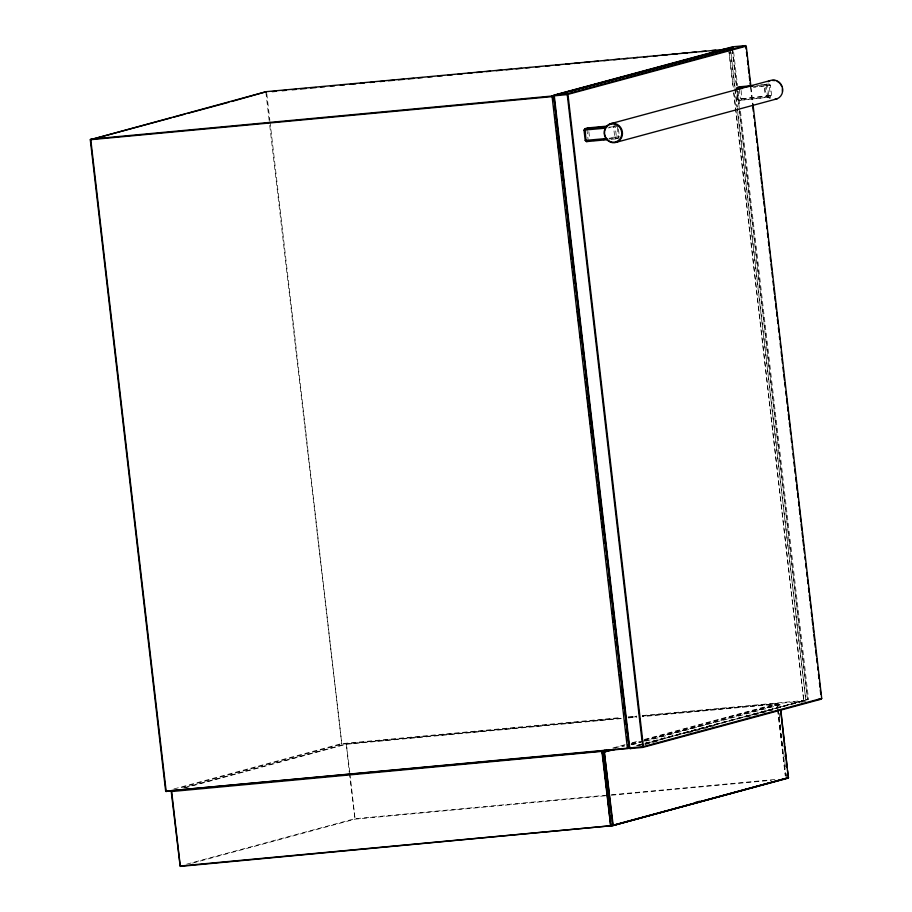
<?xml version="1.0" encoding="UTF-8"?>
<svg xmlns="http://www.w3.org/2000/svg" width="912" height="912" viewBox="0 0 912 912"><rect width="100%" height="100%" fill="white"/><g stroke="black" fill="none" stroke-linecap="round" stroke-linejoin="round"><path stroke-width="0.68" stroke-dasharray="4.56 3.42" d="M616.808 125.218L613.924 126.004L613.616 127.418L614.813 137.746L615.418 138.909L618.302 138.134L619.362 136.732L608.988 137.609M778.027 707.826L778.061 704.554L780.227 704.794L780.547 707.587M733.943 92.83L803.814 701.054L733.636 92.819M645.08 743.166L807.587 699.595L645.559 743.588M618.165 126.392L608.122 127.931M619.362 136.732L609.319 138.259M173.896 788.948L341.27 743.702L621.14 717.539M181.317 787.592L341.84 744.192L621.004 718.12M183.893 787.763L346.343 743.85L621.015 718.2M184.908 787.865L345.99 744.317L622.622 718.462M612.921 747.954L625.21 744.625M632.039 742.778L638.867 740.932M644.328 739.461L776.75 703.665L777.685 708.271M614.745 747.977L624.298 745.389M631.127 743.542L639.323 741.331M644.784 739.849L777.195 704.053L642.447 716.604M186.686 864.166L354.608 818.759L605.762 795.287M621.756 746.814L624.492 746.073M631.355 744.226L642.322 741.251M643.69 740.886L778.061 704.554L778.586 707.746M192.603 863.083L355.064 819.158L605.659 795.766M631.001 744.694L643.336 741.353M644.032 741.091L779.771 704.395L780.296 707.587M632.141 744.819L640.372 742.596M645.856 741.114L780.227 704.794L777.708 705.022M636.861 745.389L643.712 743.542M637.078 745.594L643.94 743.736M645.308 743.371L807.451 699.595L739.051 108.414M636.872 745.72L643.735 743.873M645.103 743.497L807.587 699.595M639.175 745.571L643.291 744.454M644.659 744.078L802.446 701.431M645.16 744.523L658.886 740.806M687.682 733.02L713.743 725.975M746.666 717.071L772.726 710.026M801.534 702.24L807.017 700.758M760.836 84.816L769.078 84.052L770.446 85.226L771.632 95.555L770.572 96.957L738.845 100.434L737.477 99.26L736.292 88.931M756.584 85.728L769.078 84.052L770.572 96.957L738.845 100.434L737.477 99.26L771.632 95.555L738.241 99.271M753.198 86.754L770.446 85.226L753.529 87.404M609.17 127.156L616.033 126.517M608.68 139.023L618.302 138.134L617.413 126.392M611.291 139.297L615.418 138.909L616.478 137.507L615.281 127.178L613.924 126.004M628.22 716.878L636.724 716.08M642.39 715.555L804.259 700.473M636.599 716.672L628.094 717.459L636.587 716.741M802.4 701.191L642.265 716.137L776.75 703.665L777.434 708.259M628.288 717.926L636.781 717.14M611.416 794.762L775.656 779.429M611.325 795.23L771.301 780.296M751.009 87.313L752.981 104.287M750.576 87.301L752.537 104.276M741.137 90.493L741.73 99.659L740.362 98.473L739.176 88.145M733.601 51.71L737.534 85.66M738.184 91.314L739.826 105.461M740.476 111.127L808.568 699.561L807.599 699.698L737.044 88.943M732.313 49.02L736.565 85.796M732.176 49.02L736.44 85.785M737.09 91.451L738.891 107M730.9 51.995L734.981 87.358M735.152 88.772L737.272 107.16M737.443 108.574L805.786 699.983L737.158 108.608M730.295 49.214L734.707 87.392M734.867 88.806L736.999 107.194M729.201 51.847L733.294 87.176M728.563 49.02L732.974 87.164M779.236 713.355L779.714 717.55M780.524 724.561L780.854 727.354M781.664 734.365L781.983 737.158M782.633 742.767L783.123 746.974M783.932 753.973L784.252 756.778M784.901 762.375L785.392 766.582M786.201 773.581L786.52 776.386M778.187 709.228L785.973 776.465M777.856 709.673L785.494 775.69M777.594 709.673L785.243 775.69M618.461 128.98L619.066 134.144M588.856 131.659L589.608 138.122M586.895 129.322L588.092 139.65M349.798 772.327L346.343 743.85L349.25 772.407M349.957 773.729L355.064 819.158L349.41 773.809M266.76 93.56L269.861 120.407M270.032 121.82L341.84 744.192L269.336 121.923M265.905 92.249L269.165 120.509M770.013 98.519A9.758 9.097 74.9 0 1 765.157 85.603M770.401 97.972A9.211 8.596 74.9 0 1 766.969 83.756M766.194 84.827L767.687 97.744L768.748 96.341L767.562 86.013L766.194 84.827"/><path stroke-width="1.37" d="M630.226 747.441L627.376 747.988L551.999 95.771L553.607 95.612L629.098 748.034L165.665 791.171L90.288 139.73L266.338 91.656L728.882 49.02M752.457 86.116L737.352 87.529L736.292 88.931L737.044 88.943L737.352 87.529L740.236 86.743L752.594 85.591M604.736 750.166L601.897 751.374L610.721 826.215L785.813 778.506L785.46 778.973M611.074 825.748L180.314 866.4L171.604 791.092L171.251 791.559L180.12 866.012L611.074 825.748L788.652 777.628L612.796 825.542L610.63 825.314L602.558 752.001L604.268 751.841L612.796 825.542L788.299 778.096L780.877 710.391M788.401 777.628L786.589 778.255M265.905 92.249L266.338 91.656L231.602 101.517M752.981 104.287L821.712 698.387L821.096 699.208L642.789 747.407L630.078 748.592L629.28 747.908L553.835 95.817L554.45 94.996L732.758 46.786L745.469 45.6L746.267 46.284L750.85 85.899M607.175 139.684L586.564 141.599L585.208 140.425L584.011 130.097L585.071 128.695L587.955 127.908L607.187 126.118M586.895 129.322L587.955 127.908M626.533 76.163L732.142 47.606L732.758 46.786M165.665 791.171L628.197 748.535L627.616 745.218M629.098 748.034L643.405 746.586L821.712 698.387L821.096 699.208L818.269 699.47M171.228 117.842L90.288 139.73L552.569 96.592M173.975 117.101L184.954 114.137M187.701 113.384L228.855 102.258M552.695 96.011L566.42 92.294M569.156 91.553L580.135 88.589M582.882 87.848L624.036 76.722M609.9 123.895L770.15 80.575M589.448 140.824L586.564 141.599L585.96 140.437L585.071 128.695L607.05 126.643M616.763 142.158L777.013 98.838M606.548 750.188L601.897 751.374L171.251 791.559M608.042 750.519L602.456 752.48L611.086 825.702M603.573 752.104L613.867 749.254M615.691 749.276L602.205 752.468M634.193 747.487L630.078 748.592L629.725 747.92L554.279 95.817L554.45 94.996L567.161 93.811L745.469 45.6L746.153 49.111M695.639 802.332L699.755 801.215M732.142 47.606L730.124 47.789L733.111 47.47M745.822 46.284L566.979 94.631L90.721 139.137L166.223 791.662M629.269 747.806L627.479 748.182M738.766 46.945L741.593 46.672M272.266 91.622L276.518 91.223M282.184 90.698L286.436 90.299M292.102 89.764L296.354 89.365M300.607 88.977L306.272 88.441M310.525 88.042L316.19 87.518M320.443 87.119L324.695 86.72M330.361 86.195L334.613 85.796M340.279 85.272L344.531 84.873M350.197 84.337L355.874 83.813M360.126 83.414L364.378 83.015M370.044 82.49L374.296 82.091M379.962 81.567L384.214 81.168M388.466 80.769L394.132 80.245M398.384 79.846L404.05 79.31M408.302 78.922L413.968 78.386M418.22 77.987L422.473 77.588M428.138 77.064L432.391 76.665M438.056 76.141L442.309 75.742M447.986 75.217L452.238 74.818M457.904 74.282L462.156 73.895M467.822 73.359L472.074 72.96M476.326 72.561L481.992 72.037M486.244 71.638L490.496 71.239M496.162 70.714L501.828 70.19M506.08 69.791L511.746 69.255M515.998 68.856L521.675 68.332M525.916 67.933L530.168 67.534M535.846 67.009L540.086 66.61M545.764 66.086L550.016 65.687M555.682 65.162L559.934 64.763M565.6 64.228L569.852 63.829M574.104 63.441L579.77 62.905M584.022 62.506L589.688 61.982M593.94 61.583L598.192 61.184M603.858 60.659L608.11 60.26M613.776 59.736L619.453 59.2M623.705 58.801L627.946 58.414M633.623 57.878L637.876 57.479M643.541 56.954L647.794 56.555M653.459 56.031L657.712 55.632M661.964 55.233L667.63 54.709M671.882 54.31L677.548 53.774M681.8 53.386L687.466 52.85M691.718 52.451L695.97 52.052M701.636 51.528L705.888 51.129M711.565 50.605L715.806 50.206M721.483 49.681L725.735 49.282M737.044 88.943L742.539 88.43M605.374 128.182L584.011 130.097M606.571 138.51L585.208 140.425M593.575 140.437L597.691 140.049M603.185 139.536L607.312 139.16M610.63 825.314L613.149 825.075L604.268 751.841M602 750.907L603.265 758.317M732.017 47.606L551.817 95.999L730.409 47.755M746.483 51.938L746.974 56.179M747.464 60.431L747.954 64.672M748.285 67.499L748.934 73.154M749.265 75.981L749.755 80.233M750.086 83.06L750.405 85.888M752.867 107.103L753.358 111.355M753.848 115.596L754.167 118.423M754.669 122.664L755.159 126.905M755.649 131.157L756.139 135.398M756.458 138.225L756.96 142.466M757.45 146.718L757.94 150.959M758.26 153.786L758.921 159.44M759.251 162.268L759.742 166.52M760.232 170.761L760.722 175.001M761.041 177.829L761.702 183.494M762.033 186.322L762.523 190.562M762.842 193.39L763.504 199.055M763.823 201.883L764.324 206.123M764.644 208.951L765.134 213.191M765.624 217.444L766.114 221.684M766.616 225.925L766.935 228.752M767.425 232.993L767.915 237.245M768.406 241.486L768.907 245.727M769.226 248.554L769.717 252.806M770.207 257.047L770.697 261.288M771.028 264.115L771.689 269.781M772.008 272.608L772.498 276.849M772.988 281.09L773.49 285.342M773.809 288.169L774.47 293.824M774.79 296.651L775.28 300.892M775.61 303.73L776.272 309.385M776.591 312.212L777.081 316.453M777.412 319.28L777.902 323.532M778.392 327.773L778.882 332.014M779.372 336.254L779.703 339.093M780.193 343.334L780.683 347.575M781.174 351.815L781.664 356.068M781.994 358.895L782.485 363.136M782.975 367.376L783.465 371.617M783.796 374.456L784.445 380.11M784.776 382.937L785.266 387.178M785.756 391.43L786.247 395.671M786.577 398.498L787.238 404.153M787.558 406.98L788.048 411.232M788.378 414.059L789.028 419.714M789.359 422.541L789.849 426.793M790.18 429.62L790.67 433.861M791.16 438.102L791.65 442.354M792.14 446.595L792.471 449.422M792.961 453.663L793.451 457.904M793.942 462.156L794.432 466.397M794.762 469.224L795.253 473.465M795.743 477.717L796.233 481.958M796.564 484.785L797.213 490.439M797.544 493.267L798.034 497.519M798.524 501.76L799.015 506M799.345 508.828L799.995 514.493M800.326 517.321L800.816 521.561M801.146 524.389L801.796 530.054M802.127 532.882L802.617 537.122M802.948 539.95L803.597 545.604M803.928 548.443L804.418 552.683M804.908 556.924L805.239 559.751M805.729 564.004L806.219 568.244M806.71 572.485L807.2 576.726M807.53 579.553L808.021 583.805M808.511 588.046L809.001 592.287M809.332 595.114L809.981 600.78M810.312 603.607L810.802 607.848M811.292 612.089L811.783 616.341M812.113 619.168L812.763 624.823M813.094 627.65L813.584 631.891M813.914 634.729L814.564 640.384M814.895 643.211L815.385 647.452M815.716 650.279L816.365 655.945M816.696 658.772L817.186 663.013M817.676 667.253L818.007 670.092M818.497 674.333L818.987 678.574M819.478 682.814L819.968 687.067M820.298 689.894L820.789 694.135M780.626 710.391L784.514 744.01M784.833 746.814L787.273 767.824M787.592 770.617L788.242 776.226M553.709 106.487L554.04 109.315M554.69 114.969L555.02 117.796M555.511 122.037L555.841 124.853M556.491 130.507L556.822 133.334M557.312 137.575L557.642 140.402M558.292 146.057L558.623 148.884M560.093 161.595L560.413 164.422M561.074 170.077L561.404 172.904M561.895 177.145L562.214 179.972M562.875 185.626L563.194 188.453M564.665 201.164L564.995 203.992M565.645 209.646L565.976 212.473M567.446 225.196L567.777 228.011M569.248 240.734L569.578 243.561M571.049 256.283L571.368 259.111M572.029 264.754L572.348 267.581M572.85 271.822L573.169 274.649M573.83 280.303L574.15 283.13M574.64 287.371L574.97 290.198M575.62 295.841L575.951 298.669M577.421 311.391L577.752 314.218M578.402 319.873L578.732 322.7M580.203 335.411L580.534 338.238M582.004 350.96L582.323 353.788M583.794 366.499L584.125 369.326M584.786 374.98L585.105 377.807M585.595 382.048L585.926 384.875M586.576 390.53L586.906 393.357M587.396 397.586L587.727 400.414M588.377 406.068L588.707 408.895M589.357 414.55L589.688 417.377M590.178 421.618L590.497 424.445M591.158 430.099L591.489 432.915M592.96 445.637L593.279 448.465M595.73 469.657L596.06 472.484M596.551 476.725L596.881 479.552M597.531 485.207L597.862 488.034M598.352 492.275L598.682 495.102M599.332 500.745L599.663 503.572M600.153 507.813L600.472 510.64M601.133 516.295L601.453 519.122M602.114 524.776L602.433 527.603M602.935 531.844L603.254 534.66M603.915 540.314L604.234 543.142M605.705 555.864L606.035 558.691M606.685 564.346L607.016 567.161M608.486 579.884L608.817 582.711M610.288 595.433L610.618 598.261M612.089 610.972L612.408 613.799M613.069 619.453L613.388 622.28M613.879 626.521L614.209 629.348M614.87 634.991L615.19 637.819M615.68 642.059L616.01 644.887M616.66 650.541L616.991 653.368M618.461 666.091L618.792 668.906M619.442 674.561L619.772 677.388M621.243 690.11L621.574 692.938M623.044 705.649L623.363 708.476M624.834 721.198L625.165 724.025M625.814 729.68L626.145 732.507M626.635 736.736L626.966 739.564M603.596 761.132L604.246 766.741M604.576 769.557L605.055 773.775M605.545 777.982L606.035 782.2M606.355 785.004L607.004 790.624M607.335 793.44L607.825 797.647M608.304 801.865L608.794 806.083M609.125 808.887L609.615 813.105M610.094 817.323L610.584 821.53M768.075 81.749A9.758 9.097 74.9 0 1 782.063 86.378A9.758 9.097 74.9 0 1 774.698 99.385M772.715 80.518A9.211 8.596 74.9 0 1 774.972 80.621M777.138 81.339A9.211 8.596 74.9 0 1 781.778 86.515M782.336 88.852A9.211 8.596 74.9 0 1 782.325 91.246M567.161 93.811L642.789 747.407L643.405 746.586L567.959 94.495L567.161 93.811M604.918 128.923A9.758 9.097 74.9 0 0 614.46 142.717A9.758 9.097 74.9 0 0 620.639 127.452A9.758 9.097 74.9 0 0 604.918 128.923M605.192 129.208A9.211 8.596 74.9 0 0 614.209 142.215A9.211 8.596 74.9 0 0 620.035 127.817A9.211 8.596 74.9 0 0 605.192 129.208"/></g></svg>
